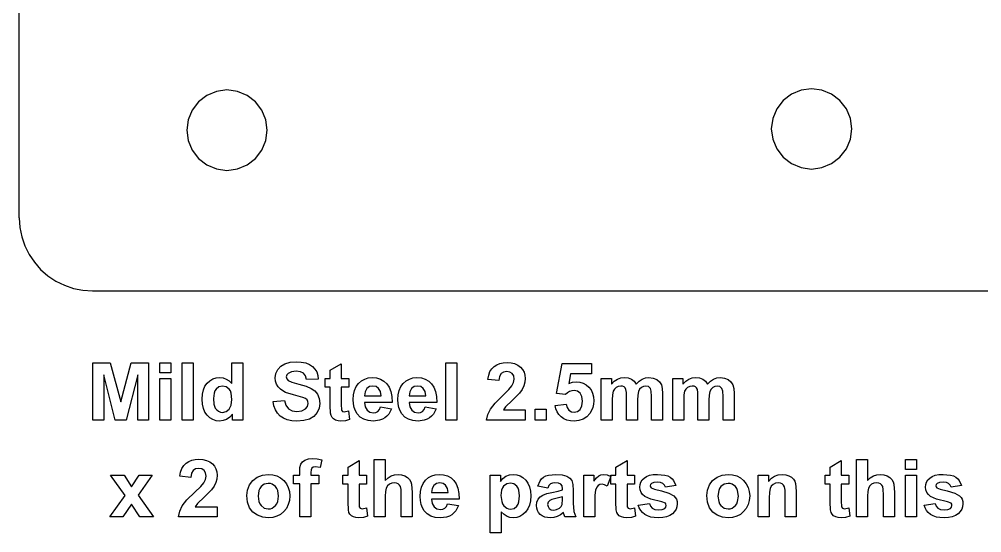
# Model space of a CAD drawing. Header units: millimetres. Extents: x -200 to 3600, y -1100 to 300.
# Drawn here: x -100.9 to -35.1, y -942.4 to -907.3 of the extents above; entities that cross this region are included whole.
import ezdxf

# ---------------------------------------------------------------- set-up
doc = ezdxf.new("R2010")
doc.units = ezdxf.units.MM
doc.layers.add('Layer0', color=7, linetype='CONTINUOUS', true_color=0xffffff)
doc.layers.add('Mild Steel 2.5mm', color=7, linetype='CONTINUOUS', true_color=0xffffff)

msp = doc.modelspace()

# ---------------------------------------------------------------- linework, layer by layer
at = {"layer": 'Layer0'}
for p, q in [((-100.856, -920.861), (-100.856, -865.419)), ((-46.69, -912.021), (-47.402, -912.115)), ((-45.978, -912.115), (-46.69, -912.021)), ((-88.031, -912.48), (-88.601, -912.917)), ((-87.368, -912.205), (-88.031, -912.48)), ((-86.656, -912.111), (-87.368, -912.205)), ((-85.944, -912.205), (-86.656, -912.111)), ((-85.281, -912.48), (-85.944, -912.205)), ((-84.712, -912.917), (-85.281, -912.48)), ((-48.065, -912.389), (-48.634, -912.826)), ((-47.402, -912.115), (-48.065, -912.389)), ((-45.315, -912.389), (-45.978, -912.115)), ((-44.745, -912.826), (-45.315, -912.389)), ((-88.601, -912.917), (-89.038, -913.486)), ((-84.275, -913.486), (-84.712, -912.917)), ((-48.634, -912.826), (-49.071, -913.396)), ((-44.308, -913.396), (-44.745, -912.826)), ((-89.038, -913.486), (-89.312, -914.149)), ((-84, -914.149), (-84.275, -913.486)), ((-49.071, -913.396), (-49.346, -914.059)), ((-44.034, -914.059), (-44.308, -913.396)), ((-89.312, -914.149), (-89.406, -914.861)), ((-83.906, -914.861), (-84, -914.149)), ((-49.346, -914.059), (-49.44, -914.771)), ((-43.94, -914.771), (-44.034, -914.059)), ((-89.406, -914.861), (-89.312, -915.573)), ((-84, -915.573), (-83.906, -914.861)), ((-49.44, -914.771), (-49.346, -915.483)), ((-44.034, -915.483), (-43.94, -914.771)), ((-89.312, -915.573), (-89.038, -916.236)), ((-84.275, -916.236), (-84, -915.573)), ((-49.346, -915.483), (-49.071, -916.146)), ((-44.308, -916.146), (-44.034, -915.483)), ((-89.038, -916.236), (-88.601, -916.806)), ((-84.712, -916.806), (-84.275, -916.236)), ((-49.071, -916.146), (-48.634, -916.715)), ((-44.745, -916.715), (-44.308, -916.146)), ((-88.601, -916.806), (-88.031, -917.243)), ((-88.031, -917.243), (-87.368, -917.517)), ((-85.944, -917.517), (-85.281, -917.243)), ((-85.281, -917.243), (-84.712, -916.806)), ((-48.634, -916.715), (-48.065, -917.152)), ((-48.065, -917.152), (-47.402, -917.427)), ((-45.978, -917.427), (-45.315, -917.152)), ((-45.315, -917.152), (-44.745, -916.715)), ((-87.368, -917.517), (-86.656, -917.611)), ((-86.656, -917.611), (-85.944, -917.517)), ((-47.402, -917.427), (-46.69, -917.521)), ((-46.69, -917.521), (-45.978, -917.427)), ((-100.856, -920.861), (-100.813, -921.514)), ((-100.813, -921.514), (-100.686, -922.155)), ((-100.686, -922.155), (-100.475, -922.775)), ((-100.475, -922.775), (-100.186, -923.361)), ((-100.186, -923.361), (-99.823, -923.905)), ((-99.823, -923.905), (-99.392, -924.397)), ((-99.392, -924.397), (-98.9, -924.828)), ((-98.9, -924.828), (-98.356, -925.191)), ((-98.356, -925.191), (-97.77, -925.48)), ((-97.77, -925.48), (-97.15, -925.691)), ((-97.15, -925.691), (-96.509, -925.818)), ((-96.509, -925.818), (-95.856, -925.861)), ((-95.856, -925.861), (2.544, -925.861))]:
    msp.add_line(p, q, dxfattribs=at)
at = {"layer": 'Mild Steel 2.5mm'}
for p, q in [((-95.821, -934.706), (-95.821, -930.773)), ((-95.821, -930.773), (-94.633, -930.773)), ((-94.633, -930.773), (-93.919, -933.456)), ((-93.919, -933.456), (-93.214, -930.773)), ((-93.214, -930.773), (-92.023, -930.773)), ((-92.023, -930.773), (-92.023, -934.706)), ((-91.239, -931.471), (-91.239, -930.773)), ((-91.239, -930.773), (-90.485, -930.773)), ((-90.485, -930.773), (-90.485, -931.471)), ((-89.713, -934.706), (-89.713, -930.773)), ((-89.713, -930.773), (-88.959, -930.773)), ((-88.959, -930.773), (-88.959, -934.706)), ((-86.327, -932.19), (-86.327, -930.773)), ((-86.327, -930.773), (-85.573, -930.773)), ((-85.573, -930.773), (-85.573, -934.706)), ((-83.187, -931.241), (-82.979, -931.011)), ((-82.979, -931.011), (-82.696, -930.843)), ((-82.696, -930.843), (-82.342, -930.74)), ((-82.342, -930.74), (-81.922, -930.706)), ((-81.922, -930.706), (-81.575, -930.727)), ((-81.575, -930.727), (-81.273, -930.787)), ((-81.273, -930.787), (-81.017, -930.889)), ((-81.017, -930.889), (-80.807, -931.031)), ((-80.807, -931.031), (-80.642, -931.207)), ((-79.604, -931.291), (-78.848, -930.851)), ((-78.848, -930.851), (-78.848, -931.857)), ((-71.698, -934.706), (-71.698, -930.773)), ((-71.698, -930.773), (-70.944, -930.773)), ((-70.944, -930.773), (-70.944, -934.706)), ((-68.552, -931.186), (-68.393, -931.028)), ((-68.393, -931.028), (-68.205, -930.91)), ((-68.205, -930.91), (-67.995, -930.825)), ((-67.995, -930.825), (-67.762, -930.774)), ((-67.762, -930.774), (-67.508, -930.757)), ((-67.508, -930.757), (-67.232, -930.777)), ((-67.232, -930.777), (-66.988, -930.836)), ((-66.988, -930.836), (-66.775, -930.934)), ((-66.775, -930.934), (-66.593, -931.071)), ((-66.593, -931.071), (-66.447, -931.238)), ((-64.122, -932.874), (-63.736, -930.827)), ((-63.736, -930.827), (-61.742, -930.827)), ((-61.742, -930.827), (-61.742, -931.533)), ((-94.306, -934.706), (-95.084, -931.61)), ((-95.084, -931.61), (-95.084, -934.706)), ((-92.76, -931.61), (-93.541, -934.706)), ((-92.76, -934.706), (-92.76, -931.61)), ((-90.485, -931.471), (-91.239, -931.471)), ((-83.357, -931.803), (-83.315, -931.513)), ((-83.315, -931.513), (-83.187, -931.241)), ((-82.567, -931.612), (-82.598, -931.75)), ((-82.598, -931.75), (-82.569, -931.879)), ((-82.472, -931.506), (-82.567, -931.612)), ((-82.239, -931.399), (-82.472, -931.506)), ((-81.93, -931.364), (-82.239, -931.399)), ((-81.637, -931.397), (-81.93, -931.364)), ((-81.427, -931.496), (-81.637, -931.397)), ((-81.289, -931.672), (-81.427, -931.496)), ((-81.208, -931.932), (-81.289, -931.672)), ((-80.642, -931.207), (-80.522, -931.41)), ((-80.522, -931.41), (-80.446, -931.64)), ((-80.446, -931.64), (-80.414, -931.897)), ((-79.604, -931.857), (-79.604, -931.291)), ((-68.814, -931.922), (-68.763, -931.632)), ((-68.763, -931.632), (-68.675, -931.387)), ((-68.675, -931.387), (-68.552, -931.186)), ((-68.012, -931.714), (-68.063, -931.997)), ((-67.902, -931.524), (-68.012, -931.714)), ((-67.738, -931.418), (-67.902, -931.524)), ((-67.526, -931.382), (-67.738, -931.418)), ((-67.313, -931.416), (-67.526, -931.382)), ((-67.152, -931.518), (-67.313, -931.416)), ((-67.051, -931.682), (-67.152, -931.518)), ((-67.017, -931.905), (-67.051, -931.682)), ((-66.447, -931.238), (-66.343, -931.423)), ((-66.343, -931.423), (-66.281, -931.628)), ((-66.281, -931.628), (-66.26, -931.852)), ((-63.164, -931.533), (-63.282, -932.201)), ((-61.742, -931.533), (-63.164, -931.533)), ((-91.239, -934.706), (-91.239, -931.857)), ((-91.239, -931.857), (-90.485, -931.857)), ((-90.485, -931.857), (-90.485, -934.706)), ((-88.27, -932.633), (-88.164, -932.38)), ((-88.164, -932.38), (-88.015, -932.17)), ((-88.015, -932.17), (-87.833, -932.005)), ((-87.833, -932.005), (-87.629, -931.887)), ((-87.629, -931.887), (-87.402, -931.816)), ((-87.201, -932.423), (-87.404, -932.583)), ((-87.402, -931.816), (-87.153, -931.793)), ((-86.955, -932.37), (-87.201, -932.423)), ((-87.153, -931.793), (-86.923, -931.818)), ((-86.703, -932.424), (-86.955, -932.37)), ((-86.923, -931.818), (-86.708, -931.892)), ((-86.708, -931.892), (-86.51, -932.016)), ((-86.502, -932.586), (-86.703, -932.424)), ((-86.51, -932.016), (-86.327, -932.19)), ((-83.335, -932.028), (-83.357, -931.803)), ((-83.267, -932.235), (-83.335, -932.028)), ((-83.154, -932.424), (-83.267, -932.235)), ((-82.995, -932.595), (-83.154, -932.424)), ((-82.569, -931.879), (-82.48, -931.989)), ((-82.48, -931.989), (-82.223, -932.117)), ((-82.223, -932.117), (-81.75, -932.251)), ((-81.75, -932.251), (-81.246, -932.391)), ((-81.246, -932.391), (-80.893, -932.535)), ((-80.414, -931.897), (-81.208, -931.932)), ((-79.95, -932.458), (-79.95, -931.857)), ((-79.95, -931.857), (-79.604, -931.857)), ((-78.848, -931.857), (-78.333, -931.857)), ((-78.333, -931.857), (-78.333, -932.458)), ((-77.937, -932.672), (-77.821, -932.414)), ((-77.821, -932.414), (-77.659, -932.194)), ((-77.659, -932.194), (-77.462, -932.018)), ((-77.462, -932.018), (-77.24, -931.893)), ((-77.24, -931.893), (-76.994, -931.818)), ((-76.903, -932.414), (-77.085, -932.549)), ((-76.994, -931.818), (-76.723, -931.793)), ((-76.677, -932.37), (-76.903, -932.414)), ((-76.723, -931.793), (-76.422, -931.819)), ((-76.464, -932.412), (-76.677, -932.37)), ((-76.286, -932.54), (-76.464, -932.412)), ((-76.422, -931.819), (-76.154, -931.898)), ((-76.154, -931.898), (-75.92, -932.029)), ((-75.92, -932.029), (-75.72, -932.213)), ((-75.72, -932.213), (-75.56, -932.45)), ((-74.881, -932.672), (-74.765, -932.414)), ((-74.765, -932.414), (-74.604, -932.194)), ((-74.604, -932.194), (-74.406, -932.018)), ((-74.406, -932.018), (-74.184, -931.893)), ((-74.184, -931.893), (-73.938, -931.818)), ((-73.847, -932.414), (-74.029, -932.549)), ((-73.938, -931.818), (-73.667, -931.793)), ((-73.622, -932.37), (-73.847, -932.414)), ((-73.667, -931.793), (-73.366, -931.819)), ((-73.408, -932.412), (-73.622, -932.37)), ((-73.23, -932.54), (-73.408, -932.412)), ((-73.366, -931.819), (-73.098, -931.898)), ((-73.098, -931.898), (-72.864, -932.029)), ((-72.864, -932.029), (-72.664, -932.213)), ((-72.664, -932.213), (-72.504, -932.45)), ((-68.063, -931.997), (-68.814, -931.922)), ((-67.386, -932.612), (-67.172, -932.367)), ((-67.172, -932.367), (-67.056, -932.135)), ((-67.056, -932.135), (-67.017, -931.905)), ((-66.355, -932.357), (-66.478, -932.603)), ((-66.284, -932.111), (-66.355, -932.357)), ((-66.26, -931.852), (-66.284, -932.111)), ((-63.282, -932.201), (-63.027, -932.106)), ((-63.027, -932.106), (-62.767, -932.074)), ((-62.767, -932.074), (-62.526, -932.097)), ((-62.526, -932.097), (-62.304, -932.166)), ((-62.304, -932.166), (-62.101, -932.28)), ((-62.101, -932.28), (-61.917, -932.439)), ((-61.917, -932.439), (-61.764, -932.635)), ((-61.064, -931.857), (-60.369, -931.857)), ((-61.064, -934.706), (-61.064, -931.857)), ((-60.369, -931.857), (-60.369, -932.246)), ((-60.369, -932.246), (-60.173, -932.048)), ((-60.173, -932.048), (-59.96, -931.906)), ((-59.901, -932.393), (-60.05, -932.463)), ((-59.96, -931.906), (-59.729, -931.821)), ((-59.736, -932.37), (-59.901, -932.393)), ((-59.606, -932.384), (-59.736, -932.37)), ((-59.729, -931.821), (-59.481, -931.793)), ((-59.506, -932.429), (-59.606, -932.384)), ((-59.433, -932.503), (-59.506, -932.429)), ((-59.481, -931.793), (-59.225, -931.821)), ((-59.225, -931.821), (-59.006, -931.905)), ((-59.006, -931.905), (-58.823, -932.047)), ((-58.823, -932.047), (-58.676, -932.246)), ((-58.676, -932.246), (-58.481, -932.047)), ((-58.481, -932.047), (-58.271, -931.905)), ((-58.18, -932.394), (-58.324, -932.466)), ((-58.271, -931.905), (-58.046, -931.821)), ((-58.027, -932.37), (-58.18, -932.394)), ((-58.046, -931.821), (-57.807, -931.793)), ((-57.838, -932.41), (-58.027, -932.37)), ((-57.705, -932.531), (-57.838, -932.41)), ((-57.807, -931.793), (-57.517, -931.825)), ((-57.517, -931.825), (-57.276, -931.92)), ((-57.276, -931.92), (-57.086, -932.077)), ((-57.086, -932.077), (-56.951, -932.294)), ((-56.951, -932.294), (-56.893, -932.533)), ((-56.178, -931.857), (-55.483, -931.857)), ((-56.178, -934.706), (-56.178, -931.857)), ((-55.483, -931.857), (-55.483, -932.246)), ((-55.483, -932.246), (-55.288, -932.048)), ((-55.288, -932.048), (-55.075, -931.906)), ((-55.016, -932.393), (-55.164, -932.463)), ((-55.075, -931.906), (-54.844, -931.821)), ((-54.85, -932.37), (-55.016, -932.393)), ((-54.721, -932.384), (-54.85, -932.37)), ((-54.844, -931.821), (-54.595, -931.793)), ((-54.621, -932.429), (-54.721, -932.384)), ((-54.548, -932.503), (-54.621, -932.429)), ((-54.595, -931.793), (-54.34, -931.821)), ((-54.34, -931.821), (-54.121, -931.905)), ((-54.121, -931.905), (-53.938, -932.047)), ((-53.938, -932.047), (-53.791, -932.246)), ((-53.791, -932.246), (-53.595, -932.047)), ((-53.595, -932.047), (-53.386, -931.905)), ((-53.295, -932.394), (-53.439, -932.466)), ((-53.386, -931.905), (-53.161, -931.821)), ((-53.141, -932.37), (-53.295, -932.394)), ((-53.161, -931.821), (-52.921, -931.793)), ((-52.952, -932.41), (-53.141, -932.37)), ((-52.819, -932.531), (-52.952, -932.41)), ((-52.921, -931.793), (-52.632, -931.825)), ((-52.632, -931.825), (-52.39, -931.92)), ((-52.39, -931.92), (-52.2, -932.077)), ((-52.2, -932.077), (-52.066, -932.294)), ((-52.066, -932.294), (-52.007, -932.533)), ((-88.355, -933.271), (-88.334, -932.93)), ((-88.334, -932.93), (-88.27, -932.633)), ((-87.54, -932.849), (-87.585, -933.22)), ((-87.484, -932.703), (-87.54, -932.849)), ((-87.404, -932.583), (-87.484, -932.703)), ((-86.424, -932.711), (-86.502, -932.586)), ((-86.369, -932.87), (-86.424, -932.711)), ((-86.324, -933.292), (-86.369, -932.87)), ((-82.843, -932.706), (-82.995, -932.595)), ((-82.642, -932.807), (-82.843, -932.706)), ((-82.099, -932.984), (-82.642, -932.807)), ((-81.463, -933.156), (-82.099, -932.984)), ((-80.893, -932.535), (-80.646, -932.708)), ((-80.646, -932.708), (-80.459, -932.934)), ((-80.459, -932.934), (-80.341, -933.218)), ((-79.604, -932.458), (-79.95, -932.458)), ((-79.604, -933.7), (-79.604, -932.458)), ((-78.333, -932.458), (-78.848, -932.458)), ((-78.848, -932.458), (-78.848, -933.606)), ((-78.029, -933.303), (-78.006, -932.968)), ((-78.006, -932.968), (-77.937, -932.672)), ((-77.205, -932.761), (-77.243, -933.038)), ((-77.243, -933.038), (-76.117, -933.038)), ((-77.085, -932.549), (-77.205, -932.761)), ((-76.163, -932.749), (-76.286, -932.54)), ((-76.117, -933.038), (-76.163, -932.749)), ((-75.56, -932.45), (-75.448, -932.744)), ((-75.448, -932.744), (-75.384, -933.094)), ((-75.384, -933.094), (-75.368, -933.499)), ((-74.974, -933.303), (-74.951, -932.968)), ((-74.951, -932.968), (-74.881, -932.672)), ((-74.149, -932.761), (-74.188, -933.038)), ((-74.188, -933.038), (-73.061, -933.038)), ((-74.029, -932.549), (-74.149, -932.761)), ((-73.107, -932.749), (-73.23, -932.54)), ((-73.061, -933.038), (-73.107, -932.749)), ((-72.504, -932.45), (-72.392, -932.744)), ((-72.392, -932.744), (-72.328, -933.094)), ((-72.328, -933.094), (-72.312, -933.499)), ((-68.326, -933.54), (-67.797, -933.011)), ((-67.797, -933.011), (-67.386, -932.612)), ((-66.657, -932.86), (-67.151, -933.362)), ((-66.478, -932.603), (-66.657, -932.86)), ((-63.51, -932.962), (-64.122, -932.874)), ((-63.377, -932.837), (-63.51, -932.962)), ((-63.236, -932.747), (-63.377, -932.837)), ((-63.086, -932.693), (-63.236, -932.747)), ((-62.928, -932.675), (-63.086, -932.693)), ((-62.692, -932.721), (-62.928, -932.675)), ((-62.506, -932.856), (-62.692, -932.721)), ((-62.384, -933.083), (-62.506, -932.856)), ((-62.343, -933.4), (-62.384, -933.083)), ((-61.764, -932.635), (-61.655, -932.858)), ((-61.655, -932.858), (-61.59, -933.109)), ((-60.295, -932.97), (-60.31, -933.322)), ((-60.249, -932.734), (-60.295, -932.97)), ((-60.169, -932.578), (-60.249, -932.734)), ((-60.05, -932.463), (-60.169, -932.578)), ((-59.382, -932.608), (-59.433, -932.503)), ((-59.351, -932.803), (-59.382, -932.608)), ((-59.341, -933.145), (-59.351, -932.803)), ((-58.572, -932.99), (-58.587, -933.338)), ((-58.526, -932.749), (-58.572, -932.99)), ((-58.445, -932.585), (-58.526, -932.749)), ((-58.324, -932.466), (-58.445, -932.585)), ((-57.646, -932.729), (-57.705, -932.531)), ((-57.627, -933.078), (-57.646, -932.729)), ((-57.627, -934.706), (-57.627, -933.078)), ((-56.893, -932.533), (-56.873, -932.885)), ((-56.873, -932.885), (-56.873, -934.706)), ((-55.409, -932.97), (-55.424, -933.322)), ((-55.364, -932.734), (-55.409, -932.97)), ((-55.284, -932.578), (-55.364, -932.734)), ((-55.164, -932.463), (-55.284, -932.578)), ((-54.496, -932.608), (-54.548, -932.503)), ((-54.466, -932.803), (-54.496, -932.608)), ((-54.456, -933.145), (-54.466, -932.803)), ((-53.687, -932.99), (-53.702, -933.338)), ((-53.64, -932.749), (-53.687, -932.99)), ((-53.559, -932.585), (-53.64, -932.749)), ((-53.439, -932.466), (-53.559, -932.585)), ((-52.761, -932.729), (-52.819, -932.531)), ((-52.742, -933.078), (-52.761, -932.729)), ((-52.742, -934.706), (-52.742, -933.078)), ((-52.007, -932.533), (-51.988, -932.885)), ((-51.988, -932.885), (-51.988, -934.706)), ((-88.333, -933.606), (-88.355, -933.271)), ((-88.268, -933.901), (-88.333, -933.606)), ((-87.585, -933.22), (-87.554, -933.613)), ((-87.554, -933.613), (-87.459, -933.88)), ((-86.427, -933.829), (-86.37, -933.678)), ((-86.37, -933.678), (-86.324, -933.292)), ((-83.5, -933.427), (-82.727, -933.351)), ((-83.441, -933.737), (-83.5, -933.427)), ((-83.341, -934.008), (-83.441, -933.737)), ((-82.727, -933.351), (-82.621, -933.689)), ((-82.621, -933.689), (-82.444, -933.923)), ((-81.29, -933.234), (-81.463, -933.156)), ((-81.178, -933.326), (-81.29, -933.234)), ((-81.116, -933.434), (-81.178, -933.326)), ((-81.144, -933.767), (-81.096, -933.563)), ((-81.096, -933.563), (-81.116, -933.434)), ((-80.302, -933.561), (-80.349, -933.888)), ((-80.341, -933.218), (-80.302, -933.561)), ((-79.58, -934.231), (-79.604, -933.7)), ((-78.848, -933.606), (-78.833, -934.013)), ((-78.012, -933.587), (-78.029, -933.303)), ((-77.959, -933.845), (-78.012, -933.587)), ((-75.368, -933.499), (-77.257, -933.499)), ((-77.257, -933.499), (-77.207, -933.797)), ((-74.956, -933.587), (-74.974, -933.303)), ((-74.903, -933.845), (-74.956, -933.587)), ((-72.312, -933.499), (-74.201, -933.499)), ((-74.201, -933.499), (-74.151, -933.797)), ((-68.645, -933.954), (-68.326, -933.54)), ((-67.151, -933.362), (-67.603, -933.797)), ((-64.213, -933.695), (-63.462, -933.617)), ((-64.162, -933.929), (-64.213, -933.695)), ((-63.462, -933.617), (-63.398, -933.845)), ((-62.507, -933.978), (-62.384, -933.737)), ((-62.384, -933.737), (-62.343, -933.4)), ((-61.586, -933.623), (-61.638, -933.846)), ((-61.59, -933.109), (-61.568, -933.386)), ((-61.568, -933.386), (-61.586, -933.623)), ((-60.31, -933.322), (-60.31, -934.706)), ((-59.341, -934.706), (-59.341, -933.145)), ((-58.587, -933.338), (-58.587, -934.706)), ((-55.424, -933.322), (-55.424, -934.706)), ((-54.456, -934.706), (-54.456, -933.145)), ((-53.702, -933.338), (-53.702, -934.706)), ((-88.158, -934.158), (-88.268, -933.901)), ((-88.005, -934.375), (-88.158, -934.158)), ((-87.821, -934.548), (-88.005, -934.375)), ((-87.459, -933.88), (-87.359, -934.009)), ((-87.359, -934.009), (-87.241, -934.101)), ((-87.241, -934.101), (-87.104, -934.157)), ((-87.104, -934.157), (-86.95, -934.175)), ((-86.95, -934.175), (-86.709, -934.12)), ((-86.709, -934.12), (-86.507, -933.954)), ((-86.507, -933.954), (-86.427, -933.829)), ((-86.274, -934.288), (-86.464, -934.501)), ((-86.274, -934.706), (-86.274, -934.288)), ((-83.202, -934.239), (-83.341, -934.008)), ((-83.022, -934.431), (-83.202, -934.239)), ((-82.444, -933.923), (-82.193, -934.06)), ((-82.193, -934.06), (-81.868, -934.105)), ((-81.868, -934.105), (-81.532, -934.065)), ((-81.532, -934.065), (-81.29, -933.943)), ((-81.29, -933.943), (-81.144, -933.767)), ((-80.489, -934.194), (-80.716, -934.451)), ((-80.349, -933.888), (-80.489, -934.194)), ((-79.539, -934.397), (-79.58, -934.231)), ((-79.474, -934.525), (-79.539, -934.397)), ((-78.833, -934.013), (-78.766, -934.108)), ((-78.766, -934.108), (-78.638, -934.146)), ((-78.638, -934.146), (-78.335, -934.073)), ((-78.335, -934.073), (-78.271, -934.658)), ((-77.871, -934.078), (-77.959, -933.845)), ((-77.748, -934.285), (-77.871, -934.078)), ((-77.545, -934.497), (-77.748, -934.285)), ((-77.207, -933.797), (-77.074, -934.021)), ((-77.074, -934.021), (-76.878, -934.161)), ((-76.878, -934.161), (-76.64, -934.207)), ((-76.64, -934.207), (-76.477, -934.183)), ((-76.477, -934.183), (-76.342, -934.111)), ((-76.342, -934.111), (-76.236, -933.985)), ((-76.236, -933.985), (-76.16, -933.799)), ((-76.16, -933.799), (-75.408, -933.926)), ((-75.595, -934.289), (-75.72, -934.434)), ((-75.408, -933.926), (-75.595, -934.289)), ((-74.815, -934.078), (-74.903, -933.845)), ((-74.692, -934.285), (-74.815, -934.078)), ((-74.489, -934.497), (-74.692, -934.285)), ((-74.151, -933.797), (-74.019, -934.021)), ((-74.019, -934.021), (-73.823, -934.161)), ((-73.823, -934.161), (-73.584, -934.207)), ((-73.584, -934.207), (-73.421, -934.183)), ((-73.421, -934.183), (-73.286, -934.111)), ((-73.286, -934.111), (-73.18, -933.985)), ((-73.18, -933.985), (-73.104, -933.799)), ((-73.104, -933.799), (-72.353, -933.926)), ((-72.539, -934.289), (-72.664, -934.434)), ((-72.353, -933.926), (-72.539, -934.289)), ((-68.903, -934.706), (-68.817, -934.32)), ((-68.817, -934.32), (-68.645, -933.954)), ((-67.603, -933.797), (-67.757, -934.006)), ((-67.757, -934.006), (-66.26, -934.006)), ((-66.26, -934.006), (-66.26, -934.706)), ((-65.589, -934.706), (-65.589, -933.952)), ((-65.589, -933.952), (-64.836, -933.952)), ((-64.836, -933.952), (-64.836, -934.706)), ((-64.077, -934.138), (-64.162, -933.929)), ((-63.957, -934.322), (-64.077, -934.138)), ((-63.803, -934.481), (-63.957, -934.322)), ((-63.398, -933.845), (-63.272, -934.021)), ((-63.272, -934.021), (-63.101, -934.132)), ((-63.101, -934.132), (-62.907, -934.17)), ((-62.907, -934.17), (-62.689, -934.122)), ((-62.689, -934.122), (-62.507, -933.978)), ((-61.85, -934.253), (-62.06, -934.481)), ((-61.726, -934.056), (-61.85, -934.253)), ((-61.638, -933.846), (-61.726, -934.056)), ((-95.084, -934.706), (-95.821, -934.706)), ((-93.541, -934.706), (-94.306, -934.706)), ((-92.023, -934.706), (-92.76, -934.706)), ((-90.485, -934.706), (-91.239, -934.706)), ((-88.959, -934.706), (-89.713, -934.706)), ((-87.62, -934.672), (-87.821, -934.548)), ((-87.401, -934.746), (-87.62, -934.672)), ((-87.164, -934.771), (-87.401, -934.746)), ((-86.924, -934.741), (-87.164, -934.771)), ((-86.685, -934.651), (-86.924, -934.741)), ((-86.464, -934.501), (-86.685, -934.651)), ((-85.573, -934.706), (-86.274, -934.706)), ((-82.801, -934.582), (-83.022, -934.431)), ((-82.536, -934.69), (-82.801, -934.582)), ((-82.228, -934.754), (-82.536, -934.69)), ((-81.876, -934.776), (-82.228, -934.754)), ((-81.406, -934.74), (-81.876, -934.776)), ((-81.021, -934.632), (-81.406, -934.74)), ((-80.716, -934.451), (-81.021, -934.632)), ((-79.376, -934.624), (-79.474, -934.525)), ((-79.234, -934.702), (-79.376, -934.624)), ((-79.06, -934.754), (-79.234, -934.702)), ((-78.866, -934.771), (-79.06, -934.754)), ((-78.551, -934.742), (-78.866, -934.771)), ((-78.271, -934.658), (-78.551, -934.742)), ((-77.294, -934.649), (-77.545, -934.497)), ((-76.995, -934.74), (-77.294, -934.649)), ((-76.648, -934.771), (-76.995, -934.74)), ((-76.218, -934.717), (-76.648, -934.771)), ((-76.032, -934.649), (-76.218, -934.717)), ((-75.866, -934.555), (-76.032, -934.649)), ((-75.72, -934.434), (-75.866, -934.555)), ((-74.239, -934.649), (-74.489, -934.497)), ((-73.94, -934.74), (-74.239, -934.649)), ((-73.592, -934.771), (-73.94, -934.74)), ((-73.162, -934.717), (-73.592, -934.771)), ((-72.976, -934.649), (-73.162, -934.717)), ((-72.81, -934.555), (-72.976, -934.649)), ((-72.664, -934.434), (-72.81, -934.555)), ((-70.944, -934.706), (-71.698, -934.706)), ((-66.26, -934.706), (-68.903, -934.706)), ((-64.836, -934.706), (-65.589, -934.706)), ((-63.618, -934.609), (-63.803, -934.481)), ((-63.409, -934.7), (-63.618, -934.609)), ((-63.174, -934.755), (-63.409, -934.7)), ((-62.915, -934.773), (-63.174, -934.755)), ((-62.593, -934.741), (-62.915, -934.773)), ((-62.308, -934.643), (-62.593, -934.741)), ((-62.06, -934.481), (-62.308, -934.643)), ((-60.31, -934.706), (-61.064, -934.706)), ((-58.587, -934.706), (-59.341, -934.706)), ((-56.873, -934.706), (-57.627, -934.706)), ((-55.424, -934.706), (-56.178, -934.706)), ((-53.702, -934.706), (-54.456, -934.706)), ((-51.988, -934.706), (-52.742, -934.706)), ((-89.614, -937.809), (-89.455, -937.652)), ((-89.455, -937.652), (-89.267, -937.533)), ((-89.267, -937.533), (-89.057, -937.449)), ((-89.057, -937.449), (-88.824, -937.398)), ((-88.824, -937.398), (-88.57, -937.381)), ((-88.57, -937.381), (-88.294, -937.401)), ((-88.294, -937.401), (-88.05, -937.459)), ((-88.05, -937.459), (-87.837, -937.557)), ((-87.837, -937.557), (-87.655, -937.695)), ((-87.655, -937.695), (-87.51, -937.861)), ((-81.604, -937.73), (-81.496, -937.569)), ((-81.496, -937.569), (-81.322, -937.441)), ((-81.322, -937.441), (-81.09, -937.358)), ((-81.09, -937.358), (-80.803, -937.33)), ((-80.803, -937.33), (-80.485, -937.354)), ((-80.485, -937.354), (-80.173, -937.427)), ((-80.173, -937.427), (-80.275, -937.952)), ((-78.378, -937.915), (-77.622, -937.475)), ((-77.622, -937.475), (-77.622, -938.481)), ((-76.586, -941.33), (-76.586, -937.397)), ((-76.586, -937.397), (-75.832, -937.397)), ((-75.832, -937.397), (-75.832, -938.843)), ((-60.06, -937.915), (-59.304, -937.475)), ((-59.304, -937.475), (-59.304, -938.481)), ((-45.41, -937.915), (-44.653, -937.475)), ((-44.653, -937.475), (-44.653, -938.481)), ((-43.618, -941.33), (-43.618, -937.397)), ((-43.618, -937.397), (-42.864, -937.397)), ((-42.864, -937.397), (-42.864, -938.843)), ((-40.259, -938.095), (-40.259, -937.397)), ((-40.259, -937.397), (-39.505, -937.397)), ((-39.505, -937.397), (-39.505, -938.095)), ((-89.876, -938.545), (-89.825, -938.256)), ((-89.825, -938.256), (-89.738, -938.011)), ((-89.738, -938.011), (-89.614, -937.809)), ((-89.074, -938.337), (-89.125, -938.62)), ((-88.964, -938.148), (-89.074, -938.337)), ((-88.801, -938.042), (-88.964, -938.148)), ((-88.589, -938.006), (-88.801, -938.042)), ((-88.376, -938.04), (-88.589, -938.006)), ((-88.215, -938.142), (-88.376, -938.04)), ((-88.113, -938.306), (-88.215, -938.142)), ((-88.079, -938.529), (-88.113, -938.306)), ((-87.51, -937.861), (-87.406, -938.047)), ((-87.406, -938.047), (-87.343, -938.252)), ((-87.343, -938.252), (-87.322, -938.476)), ((-81.681, -938.266), (-81.662, -937.952)), ((-81.681, -938.481), (-81.681, -938.266)), ((-81.662, -937.952), (-81.604, -937.73)), ((-80.909, -938.098), (-80.927, -938.28)), ((-80.927, -938.28), (-80.927, -938.481)), ((-80.856, -937.986), (-80.909, -938.098)), ((-80.761, -937.929), (-80.856, -937.986)), ((-80.621, -937.909), (-80.761, -937.929)), ((-80.275, -937.952), (-80.621, -937.909)), ((-78.378, -938.481), (-78.378, -937.915)), ((-60.06, -938.481), (-60.06, -937.915)), ((-45.41, -938.481), (-45.41, -937.915)), ((-39.505, -938.095), (-40.259, -938.095)), ((-93.624, -939.862), (-94.609, -938.481)), ((-94.609, -938.481), (-93.689, -938.481)), ((-93.689, -938.481), (-93.184, -939.264)), ((-93.184, -939.264), (-92.653, -938.481)), ((-91.768, -938.481), (-92.734, -939.83)), ((-92.653, -938.481), (-91.768, -938.481)), ((-89.125, -938.62), (-89.876, -938.545)), ((-88.449, -939.236), (-88.235, -938.991)), ((-88.235, -938.991), (-88.118, -938.759)), ((-88.118, -938.759), (-88.079, -938.529)), ((-87.418, -938.981), (-87.541, -939.227)), ((-87.346, -938.735), (-87.418, -938.981)), ((-87.322, -938.476), (-87.346, -938.735)), ((-85.115, -939.138), (-84.891, -938.828)), ((-84.891, -938.828), (-84.59, -938.602)), ((-84.59, -938.602), (-84.231, -938.463)), ((-84.231, -938.463), (-83.832, -938.416)), ((-83.832, -938.416), (-83.524, -938.443)), ((-83.524, -938.443), (-83.244, -938.521)), ((-83.244, -938.521), (-82.994, -938.653)), ((-82.994, -938.653), (-82.773, -938.836)), ((-82.773, -938.836), (-82.592, -939.06)), ((-82.099, -938.481), (-81.681, -938.481)), ((-82.099, -939.074), (-82.099, -938.481)), ((-80.927, -938.481), (-80.363, -938.481)), ((-80.363, -938.481), (-80.363, -939.074)), ((-78.724, -939.082), (-78.724, -938.481)), ((-78.724, -938.481), (-78.378, -938.481)), ((-77.622, -938.481), (-77.107, -938.481)), ((-77.107, -938.481), (-77.107, -939.082)), ((-75.832, -938.843), (-75.641, -938.656)), ((-75.641, -938.656), (-75.432, -938.523)), ((-75.39, -939.016), (-75.548, -939.084)), ((-75.432, -938.523), (-75.205, -938.443)), ((-75.212, -938.993), (-75.39, -939.016)), ((-75.063, -939.011), (-75.212, -938.993)), ((-75.205, -938.443), (-74.96, -938.416)), ((-74.94, -939.064), (-75.063, -939.011)), ((-74.96, -938.416), (-74.713, -938.441)), ((-74.713, -938.441), (-74.491, -938.513)), ((-74.491, -938.513), (-74.307, -938.623)), ((-74.307, -938.623), (-74.176, -938.76)), ((-74.176, -938.76), (-74.086, -938.918)), ((-74.086, -938.918), (-74.031, -939.093)), ((-73.239, -939.037), (-73.077, -938.818)), ((-73.077, -938.818), (-72.88, -938.642)), ((-72.88, -938.642), (-72.658, -938.517)), ((-72.658, -938.517), (-72.412, -938.442)), ((-72.412, -938.442), (-72.141, -938.416)), ((-72.095, -938.993), (-72.32, -939.038)), ((-72.141, -938.416), (-71.84, -938.443)), ((-71.882, -939.036), (-72.095, -938.993)), ((-71.84, -938.443), (-71.572, -938.521)), ((-71.572, -938.521), (-71.338, -938.653)), ((-71.338, -938.653), (-71.137, -938.836)), ((-71.137, -938.836), (-70.978, -939.074)), ((-68.667, -938.481), (-67.964, -938.481)), ((-68.667, -942.414), (-68.667, -938.481)), ((-67.964, -938.481), (-67.964, -938.899)), ((-67.964, -938.899), (-67.803, -938.705)), ((-67.803, -938.705), (-67.593, -938.551)), ((-67.593, -938.551), (-67.347, -938.45)), ((-67.28, -939.012), (-67.532, -939.065)), ((-67.347, -938.45), (-67.076, -938.416)), ((-67.035, -939.066), (-67.28, -939.012)), ((-67.076, -938.416), (-66.837, -938.441)), ((-66.837, -938.441), (-66.617, -938.514)), ((-66.617, -938.514), (-66.416, -938.635)), ((-66.416, -938.635), (-66.233, -938.805)), ((-66.233, -938.805), (-66.082, -939.019)), ((-66.082, -939.019), (-65.974, -939.271)), ((-65.41, -939.227), (-65.253, -938.867)), ((-65.253, -938.867), (-65.143, -938.728)), ((-65.143, -938.728), (-65.013, -938.615)), ((-65.013, -938.615), (-64.855, -938.528)), ((-64.855, -938.528), (-64.663, -938.466)), ((-64.663, -938.466), (-64.176, -938.416)), ((-64.408, -939.013), (-64.543, -939.072)), ((-64.229, -938.993), (-64.408, -939.013)), ((-63.979, -939.016), (-64.229, -938.993)), ((-64.176, -938.416), (-63.736, -938.446)), ((-63.824, -939.086), (-63.979, -939.016)), ((-63.736, -938.446), (-63.424, -938.536)), ((-63.424, -938.536), (-63.214, -938.671)), ((-63.214, -938.671), (-63.077, -938.839)), ((-63.077, -938.839), (-63.002, -939.1)), ((-62.265, -941.33), (-62.265, -938.481)), ((-62.265, -938.481), (-61.565, -938.481)), ((-61.565, -938.481), (-61.565, -938.886)), ((-61.565, -938.886), (-61.395, -938.648)), ((-61.395, -938.648), (-61.242, -938.508)), ((-61.242, -938.508), (-61.089, -938.439)), ((-61.089, -938.439), (-60.916, -938.416)), ((-60.916, -938.416), (-60.663, -938.452)), ((-60.663, -938.452), (-60.42, -938.559)), ((-60.42, -938.559), (-60.653, -939.216)), ((-60.406, -939.082), (-60.406, -938.481)), ((-60.406, -938.481), (-60.06, -938.481)), ((-59.304, -938.481), (-58.789, -938.481)), ((-58.789, -938.481), (-58.789, -939.082)), ((-58.408, -939.113), (-58.353, -938.95)), ((-58.353, -938.95), (-58.262, -938.802)), ((-58.262, -938.802), (-58.134, -938.669)), ((-58.134, -938.669), (-57.968, -938.558)), ((-57.968, -938.558), (-57.761, -938.48)), ((-57.761, -938.48), (-57.514, -938.432)), ((-57.469, -938.979), (-57.64, -939.042)), ((-57.514, -938.432), (-57.227, -938.416)), ((-57.214, -938.958), (-57.469, -938.979)), ((-57.227, -938.416), (-56.718, -938.464)), ((-57.005, -938.981), (-57.214, -938.958)), ((-56.85, -939.047), (-57.005, -938.981)), ((-56.718, -938.464), (-56.519, -938.524)), ((-56.519, -938.524), (-56.358, -938.607)), ((-56.358, -938.607), (-56.227, -938.714)), ((-56.227, -938.714), (-56.118, -938.843)), ((-56.118, -938.843), (-55.966, -939.17)), ((-53.673, -939.138), (-53.449, -938.828)), ((-53.449, -938.828), (-53.148, -938.602)), ((-53.148, -938.602), (-52.789, -938.463)), ((-52.789, -938.463), (-52.39, -938.416)), ((-52.39, -938.416), (-52.082, -938.443)), ((-52.082, -938.443), (-51.802, -938.521)), ((-51.802, -938.521), (-51.552, -938.653)), ((-51.552, -938.653), (-51.331, -938.836)), ((-51.331, -938.836), (-51.15, -939.06)), ((-50.333, -941.33), (-50.333, -938.481)), ((-50.333, -938.481), (-49.632, -938.481)), ((-49.632, -938.481), (-49.632, -938.899)), ((-49.632, -938.899), (-49.434, -938.688)), ((-49.434, -938.688), (-49.211, -938.537)), ((-49.142, -939.02), (-49.308, -939.101)), ((-49.211, -938.537), (-48.964, -938.447)), ((-48.956, -938.993), (-49.142, -939.02)), ((-48.964, -938.447), (-48.693, -938.416)), ((-48.814, -939.012), (-48.956, -938.993)), ((-48.695, -939.068), (-48.814, -939.012)), ((-48.693, -938.416), (-48.455, -938.439)), ((-48.455, -938.439), (-48.237, -938.506)), ((-48.237, -938.506), (-48.056, -938.609)), ((-48.056, -938.609), (-47.925, -938.736)), ((-47.925, -938.736), (-47.835, -938.885)), ((-47.835, -938.885), (-47.777, -939.052)), ((-45.756, -939.082), (-45.756, -938.481)), ((-45.756, -938.481), (-45.41, -938.481)), ((-44.653, -938.481), (-44.138, -938.481)), ((-44.138, -938.481), (-44.138, -939.082)), ((-42.864, -938.843), (-42.672, -938.656)), ((-42.672, -938.656), (-42.463, -938.523)), ((-42.422, -939.016), (-42.579, -939.084)), ((-42.463, -938.523), (-42.236, -938.443)), ((-42.244, -938.993), (-42.422, -939.016)), ((-42.094, -939.011), (-42.244, -938.993)), ((-42.236, -938.443), (-41.992, -938.416)), ((-41.972, -939.064), (-42.094, -939.011)), ((-41.992, -938.416), (-41.744, -938.441)), ((-41.744, -938.441), (-41.522, -938.513)), ((-41.522, -938.513), (-41.339, -938.623)), ((-41.339, -938.623), (-41.207, -938.76)), ((-41.207, -938.76), (-41.118, -938.918)), ((-41.118, -938.918), (-41.062, -939.093)), ((-40.259, -941.33), (-40.259, -938.481)), ((-40.259, -938.481), (-39.505, -938.481)), ((-39.505, -938.481), (-39.505, -941.33)), ((-38.875, -939.113), (-38.82, -938.95)), ((-38.82, -938.95), (-38.729, -938.802)), ((-38.729, -938.802), (-38.601, -938.669)), ((-38.601, -938.669), (-38.434, -938.558)), ((-38.434, -938.558), (-38.228, -938.48)), ((-38.228, -938.48), (-37.981, -938.432)), ((-37.936, -938.979), (-38.107, -939.042)), ((-37.981, -938.432), (-37.694, -938.416)), ((-37.681, -938.958), (-37.936, -938.979)), ((-37.694, -938.416), (-37.184, -938.464)), ((-37.472, -938.981), (-37.681, -938.958)), ((-37.317, -939.047), (-37.472, -938.981)), ((-37.184, -938.464), (-36.986, -938.524)), ((-36.986, -938.524), (-36.825, -938.607)), ((-36.825, -938.607), (-36.694, -938.714)), ((-36.694, -938.714), (-36.585, -938.843)), ((-36.585, -938.843), (-36.433, -939.17)), ((-89.388, -940.164), (-88.86, -939.634)), ((-88.86, -939.634), (-88.449, -939.236)), ((-87.72, -939.484), (-88.213, -939.986)), ((-87.541, -939.227), (-87.72, -939.484)), ((-85.3, -939.865), (-85.253, -939.496)), ((-85.253, -939.496), (-85.115, -939.138)), ((-84.477, -939.531), (-84.527, -939.905)), ((-84.414, -939.381), (-84.477, -939.531)), ((-84.326, -939.256), (-84.414, -939.381)), ((-84.101, -939.087), (-84.326, -939.256)), ((-83.83, -939.031), (-84.101, -939.087)), ((-83.688, -939.045), (-83.83, -939.031)), ((-83.558, -939.087), (-83.688, -939.045)), ((-83.335, -939.256), (-83.558, -939.087)), ((-83.247, -939.381), (-83.335, -939.256)), ((-83.185, -939.53), (-83.247, -939.381)), ((-83.135, -939.9), (-83.185, -939.53)), ((-82.592, -939.06), (-82.463, -939.312)), ((-82.463, -939.312), (-82.385, -939.591)), ((-82.385, -939.591), (-82.359, -939.897)), ((-81.681, -939.074), (-82.099, -939.074)), ((-81.681, -941.33), (-81.681, -939.074)), ((-80.363, -939.074), (-80.927, -939.074)), ((-80.927, -939.074), (-80.927, -941.33)), ((-78.378, -939.082), (-78.724, -939.082)), ((-78.378, -940.324), (-78.378, -939.082)), ((-77.107, -939.082), (-77.622, -939.082)), ((-77.622, -939.082), (-77.622, -940.23)), ((-75.815, -939.587), (-75.832, -939.903)), ((-75.764, -939.359), (-75.815, -939.587)), ((-75.676, -939.199), (-75.764, -939.359)), ((-75.548, -939.084), (-75.676, -939.199)), ((-74.848, -939.148), (-74.94, -939.064)), ((-74.789, -939.256), (-74.848, -939.148)), ((-74.756, -939.459), (-74.789, -939.256)), ((-74.746, -939.825), (-74.756, -939.459)), ((-74.031, -939.093), (-73.992, -939.659)), ((-73.992, -939.659), (-73.992, -941.33)), ((-73.447, -939.927), (-73.424, -939.592)), ((-73.424, -939.592), (-73.355, -939.295)), ((-73.355, -939.295), (-73.239, -939.037)), ((-72.623, -939.385), (-72.661, -939.661)), ((-72.661, -939.661), (-71.534, -939.661)), ((-72.503, -939.173), (-72.623, -939.385)), ((-72.32, -939.038), (-72.503, -939.173)), ((-71.703, -939.164), (-71.882, -939.036)), ((-71.581, -939.373), (-71.703, -939.164)), ((-71.534, -939.661), (-71.581, -939.373)), ((-70.978, -939.074), (-70.866, -939.368)), ((-70.866, -939.368), (-70.802, -939.717)), ((-67.875, -939.49), (-67.921, -939.857)), ((-67.818, -939.345), (-67.875, -939.49)), ((-67.738, -939.225), (-67.818, -939.345)), ((-67.532, -939.065), (-67.738, -939.225)), ((-66.834, -939.229), (-67.035, -939.066)), ((-66.756, -939.352), (-66.834, -939.229)), ((-66.699, -939.504), (-66.756, -939.352)), ((-66.654, -939.895), (-66.699, -939.504)), ((-65.974, -939.271), (-65.909, -939.561)), ((-65.909, -939.561), (-65.887, -939.889)), ((-64.726, -939.35), (-65.41, -939.227)), ((-64.795, -939.737), (-64.449, -939.656)), ((-64.645, -939.181), (-64.726, -939.35)), ((-64.543, -939.072), (-64.645, -939.181)), ((-64.449, -939.656), (-64.002, -939.56)), ((-64.002, -939.56), (-63.717, -939.471)), ((-63.744, -939.21), (-63.824, -939.086)), ((-63.717, -939.396), (-63.744, -939.21)), ((-63.717, -939.471), (-63.717, -939.396)), ((-63.002, -939.1), (-62.976, -939.514)), ((-62.976, -939.514), (-62.984, -940.394)), ((-61.449, -939.495), (-61.496, -939.848)), ((-61.374, -939.302), (-61.449, -939.495)), ((-61.276, -939.18), (-61.374, -939.302)), ((-61.153, -939.114), (-61.276, -939.18)), ((-61.007, -939.093), (-61.153, -939.114)), ((-60.837, -939.123), (-61.007, -939.093)), ((-60.653, -939.216), (-60.837, -939.123)), ((-60.06, -939.082), (-60.406, -939.082)), ((-60.06, -940.324), (-60.06, -939.082)), ((-58.789, -939.082), (-59.304, -939.082)), ((-59.304, -939.082), (-59.304, -940.23)), ((-58.426, -939.291), (-58.408, -939.113)), ((-58.405, -939.485), (-58.426, -939.291)), ((-58.342, -939.657), (-58.405, -939.485)), ((-58.236, -939.806), (-58.342, -939.657)), ((-57.705, -939.109), (-57.726, -939.194)), ((-57.726, -939.194), (-57.707, -939.269)), ((-57.707, -939.269), (-57.651, -939.331)), ((-57.64, -939.042), (-57.705, -939.109)), ((-57.651, -939.331), (-57.424, -939.422)), ((-57.424, -939.422), (-56.947, -939.543)), ((-56.947, -939.543), (-56.435, -939.695)), ((-56.743, -939.155), (-56.85, -939.047)), ((-56.677, -939.302), (-56.743, -939.155)), ((-55.966, -939.17), (-56.677, -939.302)), ((-53.858, -939.865), (-53.811, -939.496)), ((-53.811, -939.496), (-53.673, -939.138)), ((-53.035, -939.531), (-53.085, -939.905)), ((-52.972, -939.381), (-53.035, -939.531)), ((-52.884, -939.256), (-52.972, -939.381)), ((-52.659, -939.087), (-52.884, -939.256)), ((-52.388, -939.031), (-52.659, -939.087)), ((-52.246, -939.045), (-52.388, -939.031)), ((-52.116, -939.087), (-52.246, -939.045)), ((-51.893, -939.256), (-52.116, -939.087)), ((-51.805, -939.381), (-51.893, -939.256)), ((-51.743, -939.53), (-51.805, -939.381)), ((-51.693, -939.9), (-51.743, -939.53)), ((-51.15, -939.06), (-51.021, -939.312)), ((-51.021, -939.312), (-50.943, -939.591)), ((-50.943, -939.591), (-50.917, -939.897)), ((-49.564, -939.637), (-49.579, -940.04)), ((-49.521, -939.385), (-49.564, -939.637)), ((-49.439, -939.225), (-49.521, -939.385)), ((-49.308, -939.101), (-49.439, -939.225)), ((-48.601, -939.159), (-48.695, -939.068)), ((-48.538, -939.279), (-48.601, -939.159)), ((-48.502, -939.496), (-48.538, -939.279)), ((-48.489, -939.876), (-48.502, -939.496)), ((-47.777, -939.052), (-47.736, -939.559)), ((-47.736, -939.559), (-47.736, -941.33)), ((-45.41, -939.082), (-45.756, -939.082)), ((-45.41, -940.324), (-45.41, -939.082)), ((-44.138, -939.082), (-44.653, -939.082)), ((-44.653, -939.082), (-44.653, -940.23)), ((-42.847, -939.587), (-42.864, -939.903)), ((-42.795, -939.359), (-42.847, -939.587)), ((-42.707, -939.199), (-42.795, -939.359)), ((-42.579, -939.084), (-42.707, -939.199)), ((-41.879, -939.148), (-41.972, -939.064)), ((-41.82, -939.256), (-41.879, -939.148)), ((-41.788, -939.459), (-41.82, -939.256)), ((-41.777, -939.825), (-41.788, -939.459)), ((-41.062, -939.093), (-41.023, -939.659)), ((-41.023, -939.659), (-41.023, -941.33)), ((-38.893, -939.291), (-38.875, -939.113)), ((-38.872, -939.485), (-38.893, -939.291)), ((-38.809, -939.657), (-38.872, -939.485)), ((-38.703, -939.806), (-38.809, -939.657)), ((-38.172, -939.109), (-38.193, -939.194)), ((-38.193, -939.194), (-38.174, -939.269)), ((-38.174, -939.269), (-38.118, -939.331)), ((-38.107, -939.042), (-38.172, -939.109)), ((-38.118, -939.331), (-37.891, -939.422)), ((-37.891, -939.422), (-37.414, -939.543)), ((-37.414, -939.543), (-36.902, -939.695)), ((-37.21, -939.155), (-37.317, -939.047)), ((-37.144, -939.302), (-37.21, -939.155)), ((-36.433, -939.17), (-37.144, -939.302)), ((-94.652, -941.33), (-93.624, -939.862)), ((-92.734, -939.83), (-91.679, -941.33)), ((-89.707, -940.577), (-89.388, -940.164)), ((-88.213, -939.986), (-88.665, -940.421)), ((-85.253, -940.319), (-85.3, -939.865)), ((-85.115, -940.698), (-85.253, -940.319)), ((-84.527, -939.905), (-84.477, -940.28)), ((-84.477, -940.28), (-84.414, -940.43)), ((-83.247, -940.429), (-83.185, -940.278)), ((-83.185, -940.278), (-83.135, -939.9)), ((-82.385, -940.207), (-82.464, -940.489)), ((-82.359, -939.897), (-82.385, -940.207)), ((-78.354, -940.855), (-78.378, -940.324)), ((-77.622, -940.23), (-77.607, -940.636)), ((-75.832, -939.903), (-75.832, -941.33)), ((-74.746, -941.33), (-74.746, -939.825)), ((-73.43, -940.211), (-73.447, -939.927)), ((-73.377, -940.469), (-73.43, -940.211)), ((-70.786, -940.123), (-72.675, -940.123)), ((-72.675, -940.123), (-72.625, -940.421)), ((-70.802, -939.717), (-70.786, -940.123)), ((-67.921, -939.857), (-67.873, -940.275)), ((-67.873, -940.275), (-67.814, -940.436)), ((-66.753, -940.463), (-66.698, -940.307)), ((-66.698, -940.307), (-66.654, -939.895)), ((-65.909, -940.226), (-65.974, -940.523)), ((-65.887, -939.889), (-65.909, -940.226)), ((-65.487, -940.552), (-65.459, -940.324)), ((-65.459, -940.324), (-65.372, -940.121)), ((-65.372, -940.121), (-65.234, -939.954)), ((-65.234, -939.954), (-65.049, -939.832)), ((-65.049, -939.832), (-64.795, -939.737)), ((-64.697, -940.327), (-64.734, -940.474)), ((-64.586, -940.209), (-64.697, -940.327)), ((-64.435, -940.144), (-64.586, -940.209)), ((-64.176, -940.077), (-64.435, -940.144)), ((-63.717, -939.962), (-64.176, -940.077)), ((-63.746, -940.48), (-63.717, -940.112)), ((-63.717, -940.112), (-63.717, -939.962)), ((-61.496, -939.848), (-61.512, -940.45)), ((-60.036, -940.855), (-60.06, -940.324)), ((-59.304, -940.23), (-59.289, -940.636)), ((-58.088, -939.932), (-58.236, -939.806)), ((-57.677, -940.107), (-58.088, -939.932)), ((-56.932, -940.3), (-57.677, -940.107)), ((-56.68, -940.399), (-56.932, -940.3)), ((-56.435, -939.695), (-56.106, -939.879)), ((-56.106, -939.879), (-56.003, -939.989)), ((-56.003, -939.989), (-55.929, -940.119)), ((-55.929, -940.119), (-55.885, -940.269)), ((-55.885, -940.269), (-55.87, -940.439)), ((-53.811, -940.319), (-53.858, -939.865)), ((-53.673, -940.698), (-53.811, -940.319)), ((-53.085, -939.905), (-53.035, -940.28)), ((-53.035, -940.28), (-52.972, -940.43)), ((-51.805, -940.429), (-51.743, -940.278)), ((-51.743, -940.278), (-51.693, -939.9)), ((-50.943, -940.207), (-51.022, -940.489)), ((-50.917, -939.897), (-50.943, -940.207)), ((-49.579, -940.04), (-49.579, -941.33)), ((-48.489, -941.33), (-48.489, -939.876)), ((-45.386, -940.855), (-45.41, -940.324)), ((-44.653, -940.23), (-44.638, -940.636)), ((-42.864, -939.903), (-42.864, -941.33)), ((-41.777, -941.33), (-41.777, -939.825)), ((-38.555, -939.932), (-38.703, -939.806)), ((-38.144, -940.107), (-38.555, -939.932)), ((-37.399, -940.3), (-38.144, -940.107)), ((-37.147, -940.399), (-37.399, -940.3)), ((-36.902, -939.695), (-36.573, -939.879)), ((-36.573, -939.879), (-36.469, -939.989)), ((-36.469, -939.989), (-36.396, -940.119)), ((-36.396, -940.119), (-36.351, -940.269)), ((-36.351, -940.269), (-36.337, -940.439)), ((-93.184, -940.447), (-93.769, -941.33)), ((-92.605, -941.33), (-93.184, -940.447)), ((-89.965, -941.33), (-89.879, -940.943)), ((-89.879, -940.943), (-89.707, -940.577)), ((-88.665, -940.421), (-88.819, -940.63)), ((-88.819, -940.63), (-87.322, -940.63)), ((-87.322, -940.63), (-87.322, -941.33)), ((-84.887, -940.999), (-85.115, -940.698)), ((-84.414, -940.43), (-84.326, -940.555)), ((-84.326, -940.555), (-84.101, -940.724)), ((-84.101, -940.724), (-83.83, -940.78)), ((-83.83, -940.78), (-83.688, -940.766)), ((-83.688, -940.766), (-83.558, -940.724)), ((-83.558, -940.724), (-83.335, -940.555)), ((-83.335, -940.555), (-83.247, -940.429)), ((-82.777, -940.969), (-82.999, -941.155)), ((-82.594, -940.743), (-82.777, -940.969)), ((-82.464, -940.489), (-82.594, -940.743)), ((-78.313, -941.021), (-78.354, -940.855)), ((-77.607, -940.636), (-77.54, -940.732)), ((-77.54, -940.732), (-77.412, -940.769)), ((-77.412, -940.769), (-77.109, -940.697)), ((-77.109, -940.697), (-77.045, -941.282)), ((-73.289, -940.702), (-73.377, -940.469)), ((-73.166, -940.909), (-73.289, -940.702)), ((-72.963, -941.121), (-73.166, -940.909)), ((-72.625, -940.421), (-72.492, -940.645)), ((-72.492, -940.645), (-72.296, -940.784)), ((-72.296, -940.784), (-72.058, -940.831)), ((-72.058, -940.831), (-71.895, -940.807)), ((-71.895, -940.807), (-71.76, -940.734)), ((-71.76, -940.734), (-71.654, -940.608)), ((-71.654, -940.608), (-71.577, -940.423)), ((-71.577, -940.423), (-70.826, -940.549)), ((-71.013, -940.913), (-71.138, -941.058)), ((-70.826, -940.549), (-71.013, -940.913)), ((-67.706, -941.173), (-67.913, -940.979)), ((-67.913, -940.979), (-67.913, -942.414)), ((-67.814, -940.436), (-67.73, -940.567)), ((-67.73, -940.567), (-67.519, -940.739)), ((-67.519, -940.739), (-67.398, -940.782)), ((-67.398, -940.782), (-67.266, -940.796)), ((-67.266, -940.796), (-67.025, -940.743)), ((-67.025, -940.743), (-66.829, -940.586)), ((-66.829, -940.586), (-66.753, -940.463)), ((-66.083, -940.781), (-66.236, -940.999)), ((-65.974, -940.523), (-66.083, -940.781)), ((-65.472, -940.727), (-65.487, -940.552)), ((-65.424, -940.885), (-65.472, -940.727)), ((-65.345, -941.028), (-65.424, -940.885)), ((-64.734, -940.474), (-64.704, -940.622)), ((-64.704, -940.622), (-64.616, -940.748)), ((-64.616, -940.748), (-64.481, -940.834)), ((-64.481, -940.834), (-64.315, -940.863)), ((-64.315, -940.863), (-64.116, -940.83)), ((-64.116, -940.83), (-63.926, -940.729)), ((-63.926, -940.729), (-63.813, -940.616)), ((-63.813, -940.616), (-63.746, -940.48)), ((-62.984, -940.394), (-62.948, -940.948)), ((-62.948, -940.948), (-62.813, -941.33)), ((-61.512, -940.45), (-61.512, -941.33)), ((-59.995, -941.021), (-60.036, -940.855)), ((-59.289, -940.636), (-59.222, -940.732)), ((-59.222, -940.732), (-59.094, -940.769)), ((-59.094, -940.769), (-58.791, -940.697)), ((-58.791, -940.697), (-58.727, -941.282)), ((-58.531, -940.517), (-57.775, -940.402)), ((-58.464, -940.709), (-58.531, -940.517)), ((-58.368, -940.88), (-58.464, -940.709)), ((-58.242, -941.03), (-58.368, -940.88)), ((-57.775, -940.402), (-57.701, -940.595)), ((-57.701, -940.595), (-57.579, -940.736)), ((-57.579, -940.736), (-57.402, -940.821)), ((-57.402, -940.821), (-57.166, -940.85)), ((-57.166, -940.85), (-56.909, -940.823)), ((-56.909, -940.823), (-56.726, -940.742)), ((-56.726, -940.742), (-56.651, -940.655)), ((-56.64, -940.463), (-56.68, -940.399)), ((-56.651, -940.655), (-56.626, -940.541)), ((-56.626, -940.541), (-56.64, -940.463)), ((-56.054, -940.965), (-56.197, -941.113)), ((-55.952, -940.803), (-56.054, -940.965)), ((-55.89, -940.628), (-55.952, -940.803)), ((-55.87, -940.439), (-55.89, -940.628)), ((-53.445, -940.999), (-53.673, -940.698)), ((-52.972, -940.43), (-52.884, -940.555)), ((-52.884, -940.555), (-52.659, -940.724)), ((-52.659, -940.724), (-52.388, -940.78)), ((-52.388, -940.78), (-52.246, -940.766)), ((-52.246, -940.766), (-52.116, -940.724)), ((-52.116, -940.724), (-51.893, -940.555)), ((-51.893, -940.555), (-51.805, -940.429)), ((-51.335, -940.969), (-51.557, -941.155)), ((-51.152, -940.743), (-51.335, -940.969)), ((-51.022, -940.489), (-51.152, -940.743)), ((-45.344, -941.021), (-45.386, -940.855)), ((-44.638, -940.636), (-44.571, -940.732)), ((-44.571, -940.732), (-44.444, -940.769)), ((-44.444, -940.769), (-44.141, -940.697)), ((-44.141, -940.697), (-44.076, -941.282)), ((-38.998, -940.517), (-38.241, -940.402)), ((-38.931, -940.709), (-38.998, -940.517)), ((-38.835, -940.88), (-38.931, -940.709)), ((-38.709, -941.03), (-38.835, -940.88)), ((-38.241, -940.402), (-38.168, -940.595)), ((-38.168, -940.595), (-38.045, -940.736)), ((-38.045, -940.736), (-37.868, -940.821)), ((-37.868, -940.821), (-37.632, -940.85)), ((-37.632, -940.85), (-37.376, -940.823)), ((-37.376, -940.823), (-37.192, -940.742)), ((-37.192, -940.742), (-37.118, -940.655)), ((-37.107, -940.463), (-37.147, -940.399)), ((-37.118, -940.655), (-37.093, -940.541)), ((-37.093, -940.541), (-37.107, -940.463)), ((-36.521, -940.965), (-36.664, -941.113)), ((-36.418, -940.803), (-36.521, -940.965)), ((-36.357, -940.628), (-36.418, -940.803)), ((-36.337, -940.439), (-36.357, -940.628)), ((-93.769, -941.33), (-94.652, -941.33)), ((-91.679, -941.33), (-92.605, -941.33)), ((-87.322, -941.33), (-89.965, -941.33)), ((-84.574, -941.217), (-84.887, -940.999)), ((-84.209, -941.35), (-84.574, -941.217)), ((-83.827, -941.394), (-84.209, -941.35)), ((-83.524, -941.368), (-83.827, -941.394)), ((-83.248, -941.288), (-83.524, -941.368)), ((-82.999, -941.155), (-83.248, -941.288)), ((-80.927, -941.33), (-81.681, -941.33)), ((-78.248, -941.149), (-78.313, -941.021)), ((-78.15, -941.247), (-78.248, -941.149)), ((-78.008, -941.326), (-78.15, -941.247)), ((-77.834, -941.377), (-78.008, -941.326)), ((-77.64, -941.394), (-77.834, -941.377)), ((-77.325, -941.366), (-77.64, -941.394)), ((-77.045, -941.282), (-77.325, -941.366)), ((-75.832, -941.33), (-76.586, -941.33)), ((-73.992, -941.33), (-74.746, -941.33)), ((-72.712, -941.273), (-72.963, -941.121)), ((-72.413, -941.364), (-72.712, -941.273)), ((-72.066, -941.394), (-72.413, -941.364)), ((-71.635, -941.34), (-72.066, -941.394)), ((-71.45, -941.273), (-71.635, -941.34)), ((-71.284, -941.178), (-71.45, -941.273)), ((-71.138, -941.058), (-71.284, -941.178)), ((-67.509, -941.3), (-67.706, -941.173)), ((-67.306, -941.371), (-67.509, -941.3)), ((-67.081, -941.394), (-67.306, -941.371)), ((-66.842, -941.37), (-67.081, -941.394)), ((-66.622, -941.295), (-66.842, -941.37)), ((-66.42, -941.172), (-66.622, -941.295)), ((-66.236, -940.999), (-66.42, -941.172)), ((-65.234, -941.156), (-65.345, -941.028)), ((-65.096, -941.26), (-65.234, -941.156)), ((-64.934, -941.335), (-65.096, -941.26)), ((-64.749, -941.379), (-64.934, -941.335)), ((-64.54, -941.394), (-64.749, -941.379)), ((-64.298, -941.371), (-64.54, -941.394)), ((-64.071, -941.3), (-64.298, -941.371)), ((-63.858, -941.183), (-64.071, -941.3)), ((-63.658, -941.019), (-63.858, -941.183)), ((-63.631, -941.107), (-63.658, -941.019)), ((-63.559, -941.33), (-63.631, -941.107)), ((-62.813, -941.33), (-63.559, -941.33)), ((-61.512, -941.33), (-62.265, -941.33)), ((-59.93, -941.149), (-59.995, -941.021)), ((-59.832, -941.247), (-59.93, -941.149)), ((-59.69, -941.326), (-59.832, -941.247)), ((-59.516, -941.377), (-59.69, -941.326)), ((-59.322, -941.394), (-59.516, -941.377)), ((-59.007, -941.366), (-59.322, -941.394)), ((-58.727, -941.282), (-59.007, -941.366)), ((-58.087, -941.158), (-58.242, -941.03)), ((-57.902, -941.262), (-58.087, -941.158)), ((-57.687, -941.335), (-57.902, -941.262)), ((-57.441, -941.38), (-57.687, -941.335)), ((-57.166, -941.394), (-57.441, -941.38)), ((-56.865, -941.377), (-57.166, -941.394)), ((-56.603, -941.324), (-56.865, -941.377)), ((-56.38, -941.236), (-56.603, -941.324)), ((-56.197, -941.113), (-56.38, -941.236)), ((-53.132, -941.217), (-53.445, -940.999)), ((-52.767, -941.35), (-53.132, -941.217)), ((-52.385, -941.394), (-52.767, -941.35)), ((-52.082, -941.368), (-52.385, -941.394)), ((-51.806, -941.288), (-52.082, -941.368)), ((-51.557, -941.155), (-51.806, -941.288)), ((-49.579, -941.33), (-50.333, -941.33)), ((-47.736, -941.33), (-48.489, -941.33)), ((-45.28, -941.149), (-45.344, -941.021)), ((-45.181, -941.247), (-45.28, -941.149)), ((-45.039, -941.326), (-45.181, -941.247)), ((-44.866, -941.377), (-45.039, -941.326)), ((-44.672, -941.394), (-44.866, -941.377)), ((-44.357, -941.366), (-44.672, -941.394)), ((-44.076, -941.282), (-44.357, -941.366)), ((-42.864, -941.33), (-43.618, -941.33)), ((-41.023, -941.33), (-41.777, -941.33)), ((-39.505, -941.33), (-40.259, -941.33)), ((-38.554, -941.158), (-38.709, -941.03)), ((-38.369, -941.262), (-38.554, -941.158)), ((-38.154, -941.335), (-38.369, -941.262)), ((-37.908, -941.38), (-38.154, -941.335)), ((-37.632, -941.394), (-37.908, -941.38)), ((-37.331, -941.377), (-37.632, -941.394)), ((-37.07, -941.324), (-37.331, -941.377)), ((-36.847, -941.236), (-37.07, -941.324)), ((-36.664, -941.113), (-36.847, -941.236)), ((-67.913, -942.414), (-68.667, -942.414))]:
    msp.add_line(p, q, dxfattribs=at)

doc.saveas('drawing.dxf')
